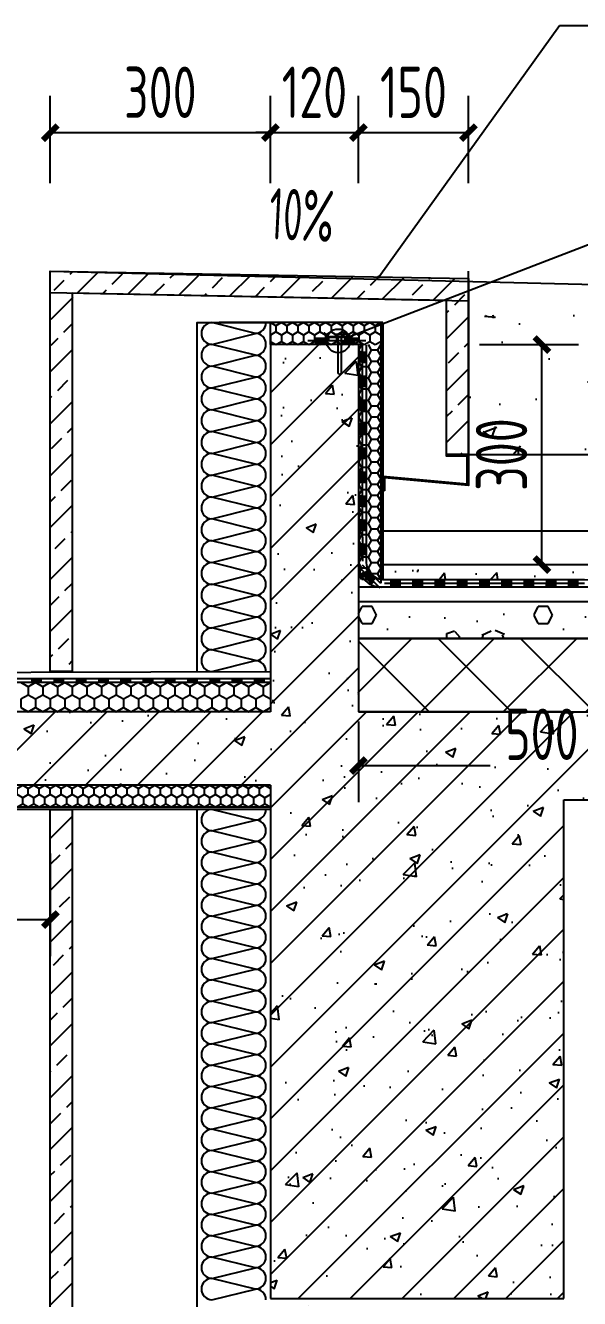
# Model space of a CAD drawing. Extents: x 198753 to 882193, y -399300 to 132460.
# Drawn here: x 396080 to 396835, y 20766 to 22502 of the extents above; entities that cross this region are included whole.
import ezdxf

# ---------------------------------------------------------------- set-up
doc = ezdxf.new("R2010")
doc.units = 0
doc.header["$LTSCALE"] = 1000
doc.header["$MEASUREMENT"] = 0
doc.linetypes.add('109-34 轴网$0$L1$0$$AUDIT_BAD_LTYPE1', pattern=[0])
doc.linetypes.add('DASH', pattern=[0.35, 0.25, -0.1])
for name, color, linetype in [('01-标注_尺寸', 124, 'Continuous'), ('01-标注_符号', 200, 'Continuous'), ('02-TEXT_标注', 130, 'Continuous'), ('05-填充_156', 156, 'Continuous'), ('05-填充_天正', 26, 'Continuous'), ('A-D-金属剖线', 200, 'Continuous'), ('A-O_屋面', 201, 'Continuous'), ('A-O_防水层', 222, 'Continuous'), ('A-SUR_保温', 222, 'Continuous'), ('A_STR-砼墙', 51, 'Continuous'), ('A_STR-砼柱', 51, 'Continuous'), ('D_石材', 111, 'Continuous'), ('D_石材E', 114, 'Continuous'), ('构造物', 145, 'Continuous')]:
    doc.layers.add(name, color=color, linetype=linetype)
doc.styles.add('_TCH_DIM', font='ROS1', dxfattribs={"width": 0.8, "bigfont": 'JD'})
doc.styles.add('_TCH_DIM_T3', font='ROS1', dxfattribs={"width": 0.8, "bigfont": 'JD'})
doc.dimstyles.new('_TCH_ARCH&&20', dxfattribs={"dimtxt": 70, "dimasz": 20, "dimexe": 50, "dimexo": 60, "dimgap": 20, "dimtad": 1, "dimdec": 0, "dimzin": 0, "dimdsep": 46, "dimtxsty": '_TCH_DIM_T3', "dimblk": 'ARCHTICK', "dimcen": 0.09, "dimclrt": 4, "dimazin": 2, "dimtfac": 1, "dimtdec": 0, "dimtix": 1, "dimtmove": 2, "dimatfit": 3, "dimfxl": 0, "dimtolj": 1, "dimtzin": 0, "dimarcsym": 0})
pattern_1 = [(45, (0, 0), (-35.355339, 35.355339), []), (50, (0, 0), (143.452037, -12.550427), [15, -165]), (355, (0, 0), (-27.750267, 150.438427), [12, -132]), (100.4514, (11.95, -1.05), (115.701876, 137.88791), [12.74804, -140.22842]), (46.1842, (0, 40), (213.44821, -33.1038), [22.5, -247.5]), (96.6356, (17.79, 37.24), (186.93254, 194.82357), [19.12206, -210.3426]), (351.1842, (0, 40), (186.93239, 194.82372), [18, -198]), (21, (20, 30), (119.38141, -80.523778), [15, -165]), (326, (20, 30), (48.663066, 145.03001), [12, -132]), (71.4514, (29.95, 23.29), (168.044526, 64.5061), [12.74804, -140.22842]), (37.5, (0, 0), (2.431971, 66.578771), [0, -130.4, 0, -134, 0, -132.5]), (7.5, (0, 0), (52.613907, 78.882342), [0, -76.4, 0, -127.4, 0, -50.5]), (327.5, (-44.6, 0), (106.764487, -4.510974), [0, -50, 0, -156, 0, -207]), (317.5, (-64.6, 0), (116.637234, 20.020996), [0, -65, 0, -103.6, 0, -147])]

# ---------------------------------------------------------------- blocks, each defined once
blk = doc.blocks.new('A$C1C2A6847')
for p, q in [((52, 23.1), (55, 28.3)), ((52, 19.1), (55, 14)), ((55, 28.3), (55, 14))]:
    blk.add_line(p, q)
for points in [[(56, 42.1), (51, 37.1), (51, 5.1), (56, 0.1)], [(56.7, 41.4), (52, 36.7), (52, 26.6)], [(0, 21.1), (2, 23.1), (52, 23.1), (52, 19.1), (2, 19.1), (0, 21.1)], [(52, 25.6), (52, 16.6)], [(52, 15.6), (52, 5.6), (56.7, 0.9)]]:
    blk.add_lwpolyline(points)
for centre, start, end in [((56.4, 41.8), 315, 135), ((52, 26.1), 270, 90), ((52, 16.1), 270, 90), ((56.4, 0.5), 225, 45)]:
    blk.add_arc(centre, 0.5, start, end)
blk = doc.blocks.new('_ArchTick')
at = {"color": 0, "linetype": 'ByBlock', "const_width": 0.4}
blk.add_lwpolyline([(-0.5, -0.5), (0.5, 0.5)], dxfattribs=at)
blk = doc.blocks.new('*D2115')
at = {"layer": '01-标注_尺寸', "color": 0, "lineweight": -2, "transparency": 16777216}
for p, q in [((0, -13.3), (0, -123.3)), ((500, -13.3), (500, -123.3)), ((0, -73.3), (179.6, -73.3)), ((500, -73.3), (320.4, -73.3))]:
    blk.add_line(p, q, dxfattribs=at)
at = {"layer": 'Defpoints', "color": 0, "transparency": 16777216}
for p in [(0, 46.7), (500, 46.7), (500, -73.3)]:
    blk.add_point(p, dxfattribs=at)
at = {"layer": '01-标注_尺寸', "color": 0, "lineweight": -2, "transparency": 16777216, "xscale": 20, "yscale": 20, "zscale": 20, "rotation": 180}
blk.add_blockref('_ArchTick', (0, -73.3), dxfattribs=at)
at = {"layer": '01-标注_尺寸', "color": 0, "lineweight": -2, "transparency": 16777216, "xscale": 20, "yscale": 20, "zscale": 20}
blk.add_blockref('_ArchTick', (500, -73.3), dxfattribs=at)
at = {"layer": '01-标注_尺寸', "color": 4, "transparency": 16777216, "insert": (250, -30.6), "char_height": 70, "attachment_point": 5, "style": '_TCH_DIM_T3'}
blk.add_mtext('\\A1;500', dxfattribs=at)
blk = doc.blocks.new('$LinePat$防水层2')
at = {"color": 0}
blk.add_line((0, 0), (600, 0), dxfattribs=at)
blk.add_solid([(150, 0), (450, 0), (150, -100), (450, -100)], dxfattribs=at)
blk = doc.blocks.new('$LinePat$聚苯板')
at = {"color": 0}
for p, q in [((14.8, -8.6), (0, 0)), ((29.7, 0), (14.8, -8.6)), ((14.8, -25.7), (0, -34.3)), ((14.8, -8.6), (14.8, -25.7)), ((29.7, -34.3), (14.8, -25.7)), ((0, -34.3), (0, -51.4)), ((0, -51.4), (14.8, -60)), ((14.8, -60), (29.7, -51.4))]:
    blk.add_line(p, q, dxfattribs=at)
blk = doc.blocks.new('*D1500')
at = {"layer": '01-标注_尺寸', "color": 0, "lineweight": -2, "transparency": 16777216}
for p, q in [((396698.4, 22066.5), (396833.5, 22066.5)), ((396783.5, 21766.5), (396783.5, 22066.5)), ((396698.4, 21766.5), (396833.5, 21766.5))]:
    blk.add_line(p, q, dxfattribs=at)
at = {"layer": 'Defpoints', "color": 0, "transparency": 16777216}
for p in [(396638.4, 22066.5), (396783.5, 22066.5), (396638.4, 21766.5)]:
    blk.add_point(p, dxfattribs=at)
at = {"layer": '01-标注_尺寸', "color": 0, "lineweight": -2, "transparency": 16777216, "xscale": 20, "yscale": 20, "zscale": 20}
for p, rotation in [((396783.5, 22066.5), 90), ((396783.5, 21766.5), 270)]:
    blk.add_blockref('_ArchTick', p, dxfattribs=dict(at, rotation=rotation))
at = {"layer": '01-标注_尺寸', "color": 4, "transparency": 16777216, "insert": (396728.5, 21916.5), "char_height": 70, "attachment_point": 5, "rotation": 90, "style": '_TCH_DIM_T3'}
blk.add_mtext('\\A1;300', dxfattribs=at)
blk = doc.blocks.new('$LinePat$岩棉板')
at = {"color": 0}
for p, q in [((0, -17), (12, -67)), ((12, -67), (24, -17))]:
    blk.add_line(p, q, dxfattribs=at)
for centre, start, end in [((12, -17), 0, 180), ((0, -67), 270, 0), ((24, -67), 180, 270)]:
    blk.add_arc(centre, 12, start, end, dxfattribs=at)
at = {"layer": 'Defpoints'}
blk.add_point((0, 0.1), dxfattribs=at)
at = {"layer": 'Defpoints', "color": 0}
blk.add_point((24, -84), dxfattribs=at)
blk = doc.blocks.new('*D1501')
at = {"layer": '01-标注_尺寸', "color": 0, "lineweight": -2, "transparency": 16777216}
for p, q in [((396113.5, 22286.5), (396113.5, 22405.5)), ((396413.5, 22286.5), (396413.5, 22405.5)), ((396113.5, 22355.5), (396413.5, 22355.5))]:
    blk.add_line(p, q, dxfattribs=at)
at = {"layer": 'Defpoints', "color": 0, "transparency": 16777216}
for p in [(396413.5, 22355.5), (396113.5, 22226.5), (396413.5, 22226.5)]:
    blk.add_point(p, dxfattribs=at)
at = {"layer": '01-标注_尺寸', "color": 0, "lineweight": -2, "transparency": 16777216, "xscale": 20, "yscale": 20, "zscale": 20, "rotation": 180}
blk.add_blockref('_ArchTick', (396113.5, 22355.5), dxfattribs=at)
at = {"layer": '01-标注_尺寸', "color": 0, "lineweight": -2, "transparency": 16777216, "xscale": 20, "yscale": 20, "zscale": 20}
blk.add_blockref('_ArchTick', (396413.5, 22355.5), dxfattribs=at)
at = {"layer": '01-标注_尺寸', "color": 4, "transparency": 16777216, "insert": (396263.5, 22410.5), "char_height": 70, "attachment_point": 5, "style": '_TCH_DIM_T3'}
blk.add_mtext('\\A1;300', dxfattribs=at)
blk = doc.blocks.new('*D1502')
at = {"layer": '01-标注_尺寸', "color": 0, "lineweight": -2, "transparency": 16777216}
for p, q in [((396413.5, 22286.5), (396413.5, 22405.5)), ((396533.5, 22286.5), (396533.5, 22405.5)), ((396413.5, 22355.5), (396393.5, 22355.5)), ((396413.5, 22355.5), (396533.5, 22355.5)), ((396533.5, 22355.5), (396553.5, 22355.5))]:
    blk.add_line(p, q, dxfattribs=at)
at = {"layer": 'Defpoints', "color": 0, "transparency": 16777216}
for p in [(396533.5, 22355.5), (396413.5, 22226.5), (396533.5, 22226.5)]:
    blk.add_point(p, dxfattribs=at)
at = {"layer": '01-标注_尺寸', "color": 0, "lineweight": -2, "transparency": 16777216, "xscale": 20, "yscale": 20, "zscale": 20}
blk.add_blockref('_ArchTick', (396413.5, 22355.5), dxfattribs=at)
at = {"layer": '01-标注_尺寸', "color": 0, "lineweight": -2, "transparency": 16777216, "xscale": 20, "yscale": 20, "zscale": 20, "rotation": 180}
blk.add_blockref('_ArchTick', (396533.5, 22355.5), dxfattribs=at)
at = {"layer": '01-标注_尺寸', "color": 4, "transparency": 16777216, "insert": (396473.5, 22410.5), "char_height": 70, "attachment_point": 5, "style": '_TCH_DIM_T3'}
blk.add_mtext('\\A1;120', dxfattribs=at)
blk = doc.blocks.new('*D1503')
at = {"layer": '01-标注_尺寸', "color": 0, "lineweight": -2, "transparency": 16777216}
for p, q in [((396533.5, 22286.5), (396533.5, 22405.5)), ((396683.5, 22286.5), (396683.5, 22405.5)), ((396533.5, 22355.5), (396683.5, 22355.5))]:
    blk.add_line(p, q, dxfattribs=at)
at = {"layer": 'Defpoints', "color": 0, "transparency": 16777216}
for p in [(396683.5, 22355.5), (396533.5, 22226.5), (396683.5, 22226.5)]:
    blk.add_point(p, dxfattribs=at)
at = {"layer": '01-标注_尺寸', "color": 0, "lineweight": -2, "transparency": 16777216, "xscale": 20, "yscale": 20, "zscale": 20, "rotation": 180}
blk.add_blockref('_ArchTick', (396533.5, 22355.5), dxfattribs=at)
at = {"layer": '01-标注_尺寸', "color": 0, "lineweight": -2, "transparency": 16777216, "xscale": 20, "yscale": 20, "zscale": 20}
blk.add_blockref('_ArchTick', (396683.5, 22355.5), dxfattribs=at)
at = {"layer": '01-标注_尺寸', "color": 4, "transparency": 16777216, "insert": (396608.5, 22410.5), "char_height": 70, "attachment_point": 5, "style": '_TCH_DIM_T3'}
blk.add_mtext('\\A1;150', dxfattribs=at)
blk = doc.blocks.new('*D1504')
at = {"layer": '01-标注_尺寸', "color": 0, "lineweight": -2, "transparency": 16777216}
for p, q in [((395113.5, 21372.6), (395113.5, 21232.3)), ((396113.5, 21372.6), (396113.5, 21232.3)), ((395113.5, 21282.3), (396113.5, 21282.3))]:
    blk.add_line(p, q, dxfattribs=at)
at = {"layer": 'Defpoints', "color": 0, "transparency": 16777216}
for p in [(395113.5, 21432.6), (396113.5, 21432.6), (396113.5, 21282.3)]:
    blk.add_point(p, dxfattribs=at)
at = {"layer": '01-标注_尺寸', "color": 0, "lineweight": -2, "transparency": 16777216, "xscale": 20, "yscale": 20, "zscale": 20, "rotation": 180}
blk.add_blockref('_ArchTick', (395113.5, 21282.3), dxfattribs=at)
at = {"layer": '01-标注_尺寸', "color": 0, "lineweight": -2, "transparency": 16777216, "xscale": 20, "yscale": 20, "zscale": 20}
blk.add_blockref('_ArchTick', (396113.5, 21282.3), dxfattribs=at)
at = {"layer": '01-标注_尺寸', "color": 4, "transparency": 16777216, "insert": (395613.5, 21337.3), "char_height": 70, "attachment_point": 5, "style": '_TCH_DIM_T3'}
blk.add_mtext('\\A1;1000', dxfattribs=at)
blk = doc.blocks.new('dfsgfdgh')
at = {"transparency": 33554641}
h = blk.add_hatch(dxfattribs=at)
h.set_pattern_fill('ANSI37', color=26, scale=50)
h.set_pattern_definition([(45, (4580, -17100), (-56.1266, 56.1266), []), (135, (4580, -17100), (-56.1266, -56.1266), [])])
h.paths.add_polyline_path([(0, 0), (500, 0), (500, 100), (0, 100)])
at = {"color": 26}
blk.add_lwpolyline([(0, 0), (500, 0), (500, 100), (0, 100)], close=True, dxfattribs=at)
at = {"layer": '01-标注_尺寸'}
dim = blk.add_linear_dim(base=(500, -73.3), p1=(0, 46.7), p2=(500, 46.7), angle=360, dimstyle='_TCH_ARCH&&20', dxfattribs=at)
dim.commit()
dim.dimension.update_dxf_attribs({"geometry": '*D2115', "text_midpoint": (250, -30.6), "dimtype": 161})

msp = doc.modelspace()

# ---------------------------------------------------------------- hatches: boundary and pattern name
at = {"layer": '05-填充_156'}
h = msp.add_hatch(dxfattribs=at)
h.set_pattern_fill('AR-CONC', color=256, scale=100)
h.set_pattern_definition([(50, (155585.03, 315761.47), (182.18467, -15.939086), [19.05, -209.55]), (355, (155585.03, 315761.47), (-35.24283, 191.05664), [15.24, -167.64]), (100.451, (155600.22, 315760.14), (146.9425, 175.11669), [16.19, -178.09]), (46.1842, (155585.03, 315812.27), (271.07904, -42.04233), [28.575, -314.325]), (96.6356, (155607.62, 315808.77), (237.40423, 247.42556), [24.285, -267.135]), (351.184, (155585.03, 315812.27), (237.4046, 247.42512), [22.86, -251.46]), (21, (155610.43, 315799.57), (151.61488, -102.26552), [19.05, -209.55]), (326, (155610.43, 315799.57), (61.80203, 184.18797), [15.24, -167.64]), (71.4514, (155623.07, 315791.05), (213.41649, 81.92286), [16.19, -178.09]), (37.5, (155585.034, 315761.47), (3.088603, 84.555039), [0, -165.608, 0, -170.18, 0, -168.275]), (7.5, (155585.03, 315761.47), (66.819663, 100.180575), [0, -97.028, 0, -161.798, 0, -64.135]), (327.5, (155528.39, 315761.47), (135.590595, -5.728744), [0, -63.5, 0, -198.12, 0, -262.89]), (317.5, (155502.99, 315761.47), (148.12918, 25.42649), [0, -82.55, 0, -131.572, 0, -186.69])])
h.paths.add_polyline_path([(396683.5, 22106.5), (396683.5, 21916.5), (398142.4, 21916.5), (398142.4, 22106.5)])
at = {"layer": '05-填充_天正'}
h = msp.add_hatch(dxfattribs=at)
h.set_pattern_fill('天然石材', color=256, scale=10, style=0)
h.set_pattern_definition([(45, (346535.81, 4483.514), (-35.355353, 35.355353), []), (45, (346553.2, 4465.563), (-35.355353, 35.355353), [19.73685, -11.2782])])
h.paths.add_polyline_path([(396143.5, 21432.6), (396113.5, 21432.6), (396113.5, 19920), (396413.5, 19920), (396413.5, 19950), (396143.5, 19950)])
h.paths.add_polyline_path([(396113.5, 21630.6), (396143.5, 21630.6), (396144.5, 22136.5), (396653.5, 22126.5), (396653.5, 21916.5), (396683.5, 21916.5), (396683.5, 22156.5), (396114.8, 22166.5)])
h = msp.add_hatch(dxfattribs=at)
h.set_pattern_fill('钢筋混凝土', color=256, scale=20, style=0)
h.set_pattern_definition(pattern_1)
h.paths.add_polyline_path([(396413.5, 21565.6), (396533.5, 21565.6), (396533.5, 22066.5), (396413.5, 22066.5)])
h = msp.add_hatch(dxfattribs=at)
h.set_pattern_fill('钢筋混凝土', color=256, scale=20, style=0)
h.set_pattern_definition(pattern_1)
h.paths.add_polyline_path([(396413.5, 21465.6), (396413.5, 21565.6), (395113.5, 21565.6), (395113.5, 21465.6)])
h = msp.add_hatch(dxfattribs=at)
h.set_pattern_fill('钢筋混凝土', color=256, scale=20, style=0)
h.set_pattern_definition(pattern_1)
h.paths.add_polyline_path([(396413.5, 20765.6), (396813.5, 20765.6), (396813.5, 21565.6), (396413.5, 21565.6)])
h = msp.add_hatch(dxfattribs=at)
h.set_pattern_fill('钢筋混凝土', color=256, scale=20, style=0)
h.set_pattern_definition(pattern_1)
h.paths.add_polyline_path([(396813.5, 21565.6), (396813.5, 21445.6), (398143.5, 21445.6), (398143.5, 21565.6)])
at = {"layer": '05-填充_天正', "linetype": '109-34 轴网$0$L1$0$$AUDIT_BAD_LTYPE1'}
h = msp.add_hatch(dxfattribs=at)
h.set_pattern_fill('加气混凝土', color=256, scale=20, style=0)
h.set_pattern_definition([(0, (70.8, -73.2), (120, 240), [0, -240]), (0, (-69.6, -105.6), (120, 240), [0, -240]), (0, (8.4, -108), (120, 240), [0, -240]), (0, (93.6, -37.2), (120, 240), [0, -240]), (0, (-6, -120), (120, 240), [0, -240]), (0, (117.6, 114), (120, 240), [0, -240]), (0, (44.4, 94.8), (120, 240), [0, -240]), (0, (82.8, 64.8), (120, 240), [0, -240]), (0, (-112.8, 60), (120, 240), [0, -240]), (0, (4.8, 49.2), (120, 240), [0, -240]), (0, (-40.8, -12), (120, 240), [0, -240]), (0, (-38.4, -102), (120, 240), [0, -240]), (0, (51.6, -111.6), (120, 240), [0, -240]), (0, (117.6, -6), (120, 240), [0, -240]), (0, (-106.8, -43.2), (120, 240), [0, -240]), (0, (-86.4, -2.4), (120, 240), [0, -240]), (0, (7.2, -19.2), (120, 240), [0, -240]), (0, (-26.4, -54), (120, 240), [0, -240]), (0, (-45.6, 25.2), (120, 240), [0, -240]), (0, (-15.6, 115.2), (120, 240), [0, -240]), (0, (-97.2, -93.6), (120, 240), [0, -240]), (0, (34.8, 66), (120, 240), [0, -240]), (0, (-76.8, 69.6), (120, 240), [0, -240]), (0, (-96, 100.8), (120, 240), [0, -240]), (130.601294, (102.857, 38.857), (-599.99999337, 720.00000315), [10.53662, -4414.8444]), (18.434949, (85.714, 43.43), (599.9999978, 239.9999982), [10.8421, -1507.05116]), (90, (85.71, 33.14), (120, 240), [10.28571, -469.71426]), (161.565051, (96, 29.714), (-600.000003, 239.999982), [10.8421, -1507.05116]), (53.130102, (96, 29.714), (120, 240), [11.42857, -1188.5714]), (135, (105.14, -92.57), (-120.000015, 239.999984), [9.69746, -669.12504]), (45, (91.43, -92.57), (120, 239.999999), [9.69746, -669.12504]), (135, (98.286, -99.43), (-120.000015, 239.999984), [9.69746, -669.12504]), (45, (98.286, -99.43), (120, 239.999999), [9.69746, -669.12504]), (116.56505, (-10.29, 68.57), (-2e-05, 479.99999), [12.77753, -255.5506]), (180, (-16, 80), (-120, 240), [13.71429, -226.2857]), (63.43495, (-35.43, 68.57), (1e-06, 480), [12.77753, -255.5506]), (116.56505, (-29.71, 57.14), (-2e-05, 479.99999), [12.77753, -255.5506]), (0, (-29.71, 57.14), (120, 240), [13.71429, -226.2857]), (63.43495, (-16, 57.14), (1e-06, 480), [12.77753, -255.5506]), (107.102728, (80, -12.571), (-359.99998624, 1200.00000194), [15.54454, -6513.161]), (143.972626, (75.429, 2.286), (-2279.9999711, 1679.9999981), [15.54454, -3248.808]), (180, (62.86, 11.43), (-120, 240), [14.85714, -225.14284]), (36.0273733, (35.429, 2.286), (2279.99998315, 1679.9999819), [15.54454, -3248.808]), (71.565051, (30.857, -11.43), (360.000002, 1199.999998), [14.45613, -1503.43712]), (107.102728, (35.429, -26.286), (-359.99998624, 1200.00000194), [15.54454, -6513.161]), (143.972626, (48, -35.429), (-2279.9999711, 1679.9999981), [15.54454, -3248.808]), (0, (48, -35.43), (120, 240), [14.85714, -225.14284]), (36.0273733, (62.857, -35.429), (2279.99998315, 1679.9999819), [15.54454, -3248.808]), (71.565051, (75.43, -26.286), (360.000002, 1199.999998), [14.45613, -1503.43712]), (150.255118, (82.286, 99.43), (-360.0000009, 239.999997), [9.21401, -1925.72784]), (90, (74.29, 94.86), (120, 240), [9.14286, -470.8571]), (29.744881, (74.286, 94.857), (360.0000002, 239.9999989), [9.21401, -1925.72784]), (116.56505, (26.29, -70.86), (-2e-05, 479.99999), [12.77753, -255.5506]), (168.690067, (20.571, -59.429), (-1080.0000008, 239.999994), [11.6549, -2435.8742]), (41.185925, (0, -65.143), (2999.99998182, 2639.9999769), [12.14874, -5090.3208]), (90, (0, -76.57), (120, 240), [11.42857, -468.5714]), (138.814074, (9.143, -84.571), (-2999.99994668, 2640.0000168), [12.14874, -5090.3208]), (16.6992442, (9.143, -84.571), (3959.9999702, 1199.99998743), [11.93178, -4999.415]), (60.945396, (20.571, -81.143), (119.99999968, 239.99999788), [11.76643, -4930.1358]), (109.983106, (-74.286, 29.714), (-600.00000226, 1679.99999555), [13.3768, -5604.879]), (155.556045, (-78.857, 42.286), (-1560.00000595, 719.99998504), [13.8092, -5786.0526]), (24.4439547, (-104, 42.286), (1560.00000078, 719.99999654), [13.8092, -5786.0526]), (70.0168934, (-108.571, 29.714), (600.0000018, 1679.99999583), [13.3768, -5604.879]), (109.983106, (-104, 17.143), (-600.00000226, 1679.99999555), [13.3768, -5604.879]), (160.016893, (-91.429, 12.571), (-600.0000004, 239.9999891), [13.3768, -2795.751]), (19.9831065, (-91.429, 12.571), (599.9999967, 239.9999996), [13.3768, -2795.751]), (70.0168934, (-78.857, 17.143), (600.0000018, 1679.99999583), [13.3768, -5604.879]), (122.005383, (14.857, 8), (-120.0000161, 239.9999877), [10.7817, -2253.3736]), (18.434949, (-1.143, 13.714), (599.9999978, 239.9999982), [10.8421, -1507.05116]), (90, (-1.14, 3.43), (120, 240), [10.28571, -469.71426]), (161.565051, (9.143, 0), (-600.000003, 239.999982), [10.8421, -1507.05116]), (54.462322, (9.143, 0), (839.9999988, 1199.9999982), [9.83123, -4119.2846]), (116.56505, (-54.86, -50.29), (-2e-05, 479.99999), [12.77753, -255.5506]), (180, (-60.57, -38.86), (-120, 240), [12.57143, -227.42856]), (59.0362434, (-80, -50.286), (120.0000004, 239.9999988), [13.32789, -2785.5288]), (120.963756, (-73.143, -61.714), (-120.0000164, 239.999989), [13.32789, -2785.5288]), (0, (-73.14, -61.71), (120, 240), [12.57143, -227.42856]), (63.43495, (-60.57, -61.71), (1e-06, 480), [12.77753, -255.5506])])
h.paths.add_polyline_path([(396413.5, 20137.5), (396533.5, 20137.5), (396533.5, 20765.6), (396413.5, 20765.6)])
at = {"layer": 'A-SUR_保温'}
h = msp.add_hatch(dxfattribs=at)
h.set_pattern_fill('混凝土', color=26, scale=15)
h.set_pattern_definition([(50, (307008.98, 423888.6), (107.589027, -9.41282), [11.25, -123.75]), (355, (307008.98, 423888.6), (-20.8127, 112.82882), [9, -99]), (100.4514, (307017.95, 423887.82), (86.776407, 103.41593), [9.561029, -105.171317]), (46.1842, (307008.98, 423918.6), (160.086157, -24.827852), [16.875, -185.625]), (96.6356, (307022.32, 423916.54), (140.199406, 146.11768), [14.34154, -157.75695]), (351.1842, (307008.98, 423918.6), (140.19929, 146.11779), [13.5, -148.5]), (21, (307023.98, 423911.1), (89.536058, -60.392834), [11.25, -123.75]), (326, (307023.98, 423911.1), (36.4973, 108.772507), [9, -99]), (71.4514, (307031.44, 423906.07), (126.033394, 48.379575), [9.561029, -105.171317]), (37.5, (307008.98, 423888.604), (1.8239783, 49.934078), [0, -97.8, 0, -100.5, 0, -99.375]), (7.5, (307008.98, 423888.604), (39.4604306, 59.161757), [0, -57.3, 0, -95.55, 0, -37.875]), (327.5, (306975.53, 423888.604), (80.0733654, -3.3832308), [0, -37.5, 0, -117, 0, -155.25]), (317.5, (306960.53, 423888.604), (87.477925, 15.015747), [0, -48.75, 0, -77.7, 0, -110.25])])
h.paths.add_polyline_path([(398143.5, 21745.8), (398143.5, 21766.5), (396573.8, 21766.5), (396573.8, 21746)])
h = msp.add_hatch(dxfattribs=at)
h.set_pattern_fill('加气混凝土', color=26, scale=20)
h.set_pattern_definition([(0, (427238.52, 419715.4), (120, 240), [0, -240]), (0, (427098.12, 419683), (120, 240), [0, -240]), (0, (427176.12, 419680.6), (120, 240), [0, -240]), (0, (427261.32, 419751.4), (120, 240), [0, -240]), (0, (427161.72, 419668.6), (120, 240), [0, -240]), (0, (427285.32, 419902.6), (120, 240), [0, -240]), (0, (427212.12, 419883.4), (120, 240), [0, -240]), (0, (427250.52, 419853.4), (120, 240), [0, -240]), (0, (427054.92, 419848.6), (120, 240), [0, -240]), (0, (427172.52, 419837.8), (120, 240), [0, -240]), (0, (427126.92, 419776.6), (120, 240), [0, -240]), (0, (427129.32, 419686.6), (120, 240), [0, -240]), (0, (427219.32, 419677), (120, 240), [0, -240]), (0, (427285.32, 419782.6), (120, 240), [0, -240]), (0, (427060.92, 419745.4), (120, 240), [0, -240]), (0, (427081.32, 419786.2), (120, 240), [0, -240]), (0, (427174.92, 419769.4), (120, 240), [0, -240]), (0, (427141.32, 419734.6), (120, 240), [0, -240]), (0, (427122.12, 419813.8), (120, 240), [0, -240]), (0, (427152.12, 419903.8), (120, 240), [0, -240]), (0, (427070.52, 419695), (120, 240), [0, -240]), (0, (427202.52, 419854.6), (120, 240), [0, -240]), (0, (427090.92, 419858.2), (120, 240), [0, -240]), (0, (427071.72, 419889.4), (120, 240), [0, -240]), (130.601294, (427270.573, 419827.461), (-599.99999337, 720.00000315), [10.53662, -4414.8444]), (18.434949, (427253.43, 419832.033), (599.9999978, 239.9999982), [10.8421, -1507.05116]), (90, (427253.43, 419821.75), (120, 240), [10.28571, -469.71426]), (161.565051, (427263.716, 419818.32), (-600.000003, 239.999982), [10.8421, -1507.05116]), (53.130102, (427263.716, 419818.32), (120, 240), [11.42857, -1188.5714]), (135, (427272.86, 419696.03), (-120.000015, 239.999984), [9.69746, -669.12504]), (45, (427259.145, 419696.03), (120, 239.999999), [9.69746, -669.12504]), (135, (427266, 419689.176), (-120.000015, 239.999984), [9.69746, -669.12504]), (45, (427266, 419689.176), (120, 239.999999), [9.69746, -669.12504]), (116.56505, (427157.43, 419857.18), (-2e-05, 479.99999), [12.77753, -255.5506]), (180, (427151.72, 419868.6), (-120, 240), [13.71429, -226.2857]), (63.43495, (427132.29, 419857.18), (1e-06, 480), [12.77753, -255.5506]), (116.56505, (427138, 419845.75), (-2e-05, 479.99999), [12.77753, -255.5506]), (0, (427138, 419845.75), (120, 240), [13.71429, -226.2857]), (63.43495, (427151.72, 419845.75), (1e-06, 480), [12.77753, -255.5506]), (107.102728, (427247.716, 419776.033), (-359.99998624, 1200.00000194), [15.54454, -6513.161]), (143.972626, (427243.145, 419790.89), (-2279.9999711, 1679.9999981), [15.54454, -3248.808]), (180, (427230.57, 419800.03), (-120, 240), [14.85714, -225.14284]), (36.0273733, (427203.145, 419790.89), (2279.99998315, 1679.9999819), [15.54454, -3248.808]), (71.565051, (427198.573, 419777.176), (360.000002, 1199.999998), [14.45613, -1503.43712]), (107.102728, (427203.145, 419762.319), (-359.99998624, 1200.00000194), [15.54454, -6513.161]), (143.972626, (427215.716, 419753.176), (-2279.9999711, 1679.9999981), [15.54454, -3248.808]), (0, (427215.72, 419753.18), (120, 240), [14.85714, -225.14284]), (36.0273733, (427230.573, 419753.176), (2279.99998315, 1679.9999819), [15.54454, -3248.808]), (71.565051, (427243.145, 419762.32), (360.000002, 1199.999998), [14.45613, -1503.43712]), (150.255118, (427250.002, 419888.033), (-360.0000009, 239.999997), [9.21401, -1925.72784]), (90, (427242, 419883.46), (120, 240), [9.14286, -470.8571]), (29.744881, (427242.002, 419883.46), (360.0000002, 239.9999989), [9.21401, -1925.72784]), (116.56505, (427194, 419717.75), (-2e-05, 479.99999), [12.77753, -255.5506]), (168.690067, (427188.288, 419729.176), (-1080.0000008, 239.999994), [11.6549, -2435.8742]), (41.185925, (427167.716, 419723.461), (2999.99998182, 2639.9999769), [12.14874, -5090.3208]), (90, (427167.72, 419712.03), (120, 240), [11.42857, -468.5714]), (138.814074, (427176.859, 419704.033), (-2999.99994668, 2640.0000168), [12.14874, -5090.3208]), (16.6992442, (427176.859, 419704.033), (3959.9999702, 1199.99998743), [11.93178, -4999.415]), (60.945396, (427188.288, 419707.461), (119.99999968, 239.99999788), [11.76643, -4930.1358]), (109.983106, (427093.431, 419818.319), (-600.00000226, 1679.99999555), [13.3768, -5604.879]), (155.556045, (427088.859, 419830.89), (-1560.00000595, 719.99998504), [13.8092, -5786.0526]), (24.4439547, (427063.716, 419830.89), (1560.00000078, 719.99999654), [13.8092, -5786.0526]), (70.0168934, (427059.145, 419818.319), (600.0000018, 1679.99999583), [13.3768, -5604.879]), (109.983106, (427063.716, 419805.747), (-600.00000226, 1679.99999555), [13.3768, -5604.879]), (160.016893, (427076.288, 419801.176), (-600.0000004, 239.9999891), [13.3768, -2795.751]), (19.9831065, (427076.288, 419801.176), (599.9999967, 239.9999996), [13.3768, -2795.751]), (70.0168934, (427088.859, 419805.747), (600.0000018, 1679.99999583), [13.3768, -5604.879]), (122.005383, (427182.573, 419796.604), (-120.0000161, 239.9999877), [10.78169, -2253.3736]), (18.434949, (427166.573, 419802.32), (599.9999978, 239.9999982), [10.8421, -1507.05116]), (90, (427166.57, 419792.03), (120, 240), [10.28571, -469.71426]), (161.565051, (427176.86, 419788.604), (-600.000003, 239.999982), [10.8421, -1507.05116]), (54.462322, (427176.859, 419788.604), (839.9999988, 1199.9999982), [9.83123, -4119.2846]), (116.56505, (427112.86, 419738.32), (-2e-05, 479.99999), [12.77753, -255.5506]), (180, (427107.14, 419749.75), (-120, 240), [12.57143, -227.42856]), (59.0362434, (427087.716, 419738.319), (120.0000004, 239.9999988), [13.32789, -2785.5288]), (120.963756, (427094.573, 419726.89), (-120.0000164, 239.999989), [13.32789, -2785.5288]), (0, (427094.57, 419726.9), (120, 240), [12.57143, -227.42856]), (63.43495, (427107.14, 419726.9), (1e-06, 480), [12.77753, -255.5506])])
h.paths.add_polyline_path([(398143.5, 21672.6), (398143.5, 21715.7), (396533.5, 21715.9), (396533.5, 21666.1)])

# ---------------------------------------------------------------- linework, layer by layer
msp.add_line((396313.5, 21465.6), (396413.5, 21465.6))
at = {"layer": '01-标注_符号'}
for p, q in [((396561.6, 22159.4), (396807.7, 22501.7)), ((396807.7, 22501.7), (397269.5, 22501.7)), ((396521.1, 22077.3), (396888.1, 22218.8)), ((396565.8, 21812.7), (396769.7, 21812.7)), ((396769.7, 21812.7), (397000.2, 21812.7))]:
    msp.add_line(p, q, dxfattribs=at)
msp.add_lwpolyline([(396341.1, 22192.6, 0, 0, 0), (396499.7, 22184.9, 16, 0, 0), (396559.7, 22182, 0, 0, 0)], format="xyseb", dxfattribs=at)
for centre, radius in [((396561.1, 22158.7), 0.876), ((396505.9, 22071.5), 16.2)]:
    msp.add_circle(centre, radius, dxfattribs=at)
at = {"layer": 'A-D-金属剖线'}
msp.add_lwpolyline([(396568.8, 21867), (396566.8, 21867), (396566.8, 21887), (396681.5, 21876.7), (396681.5, 21914.5), (396653.5, 21914.5), (396653.5, 21916.5), (396683.5, 21916.5), (396683.5, 21874.5), (396568.8, 21884.8), (396568.8, 21867)], dxfattribs=at)
at = {"layer": 'A-O_屋面'}
for p, q in [((396566.8, 21766.5), (398144.6, 21766.5)), ((396533.8, 21736.1), (398143.9, 21735.5)), ((396533.5, 21716.1), (398143.6, 21715.5)), ((396533.5, 21665.5), (398143.6, 21665.5))]:
    msp.add_line(p, q, dxfattribs=at)
for points in [[(396566.8, 22096.5), (396566.8, 21746.1)], [(395107.5, 21611.6), (395107.5, 21617.1), (396413.5, 21620.6)], [(396413.5, 21432.6), (395108.5, 21432.6)]]:
    msp.add_lwpolyline(points, dxfattribs=at)
at = {"layer": 'A-O_防水层'}
for p, q in [((396413.5, 21610.6), (395113.5, 21610.6)), ((396413.5, 21605.6), (395113.5, 21605.6))]:
    msp.add_line(p, q, dxfattribs=at)
for points in [[(396543.8, 22065.6), (396543.8, 21771.1, 0.414214), (396568.8, 21746.1), (398144, 21745.5)], [(396533.8, 21856.5), (396533.8, 21771.1, 0.49936), (396568.8, 21736.1), (398143.9, 21735.5)]]:
    msp.add_lwpolyline(points, format="xyb", dxfattribs=at)
at = {"layer": 'A-SUR_保温'}
msp.add_line((396413.5, 22066.5), (396413.5, 22096.5), dxfattribs=at)
at = {"layer": 'A-SUR_保温', "color": 26}
msp.add_line((396563.8, 22096.5), (396563.8, 21741.1), dxfattribs=at)
at = {"layer": 'A-SUR_保温'}
for points in [[(396313.5, 21620.6), (396313.5, 22096.5), (396413.5, 22096.5)], [(396566.8, 22096.5), (396343.5, 22096.5)], [(396413.5, 19950), (396313.5, 19950), (396313.5, 21432.6)]]:
    msp.add_lwpolyline(points, dxfattribs=at)
at = {"layer": 'A-SUR_保温', "color": 26}
msp.add_lwpolyline([(396413.5, 21435.6), (395108.5, 21435.6)], dxfattribs=at)
at = {"layer": 'A_STR-砼墙'}
for p, q in [((396413.5, 22066.5), (396413.5, 21565.6)), ((396533.5, 22066.5), (396413.5, 22066.5)), ((396533.5, 22066.5), (396533.5, 21565.6)), ((396413.5, 21565.6), (395113.5, 21565.6)), ((396813.5, 21565.6), (398143.5, 21565.6)), ((396413.5, 21465.6), (395113.5, 21465.6)), ((396813.5, 21445.6), (398143.5, 21445.6))]:
    msp.add_line(p, q, dxfattribs=at)
at = {"layer": 'A_STR-砼柱'}
for p, q in [((396813.5, 21565.6), (396533.5, 21565.6)), ((396413.5, 21465.6), (396413.5, 20765.6)), ((396813.5, 20765.6), (396813.5, 21445.6)), ((396413.5, 20765.6), (396813.5, 20765.6))]:
    msp.add_line(p, q, dxfattribs=at)
at = {"layer": 'D_石材'}
msp.add_line((396683.5, 22125.9), (396113.5, 22137.1), dxfattribs=at)
for points in [[(396143.5, 21620.6), (396113.5, 21620.6), (396113.5, 22166.5), (396683.5, 22156.5), (396683.5, 21916.5), (396653.5, 21916.5), (396653.5, 22126.5), (396143.5, 22136.5)], [(396143.5, 21432.6), (396143.5, 19950), (396413.5, 19950), (396413.5, 19920), (396113.5, 19920), (396113.5, 21432.6)]]:
    msp.add_lwpolyline(points, close=True, dxfattribs=at)
at = {"layer": 'D_石材E'}
for p, q in [((396113.5, 22166.5), (398142.4, 22116.5)), ((396683.5, 21916.5), (396683.5, 22166.5)), ((396683.5, 21916.5), (398142.4, 21916.5))]:
    msp.add_line(p, q, dxfattribs=at)

# ---------------------------------------------------------------- block references
at = {"layer": 'A-O_防水层', "yscale": 0.05, "zscale": 0.05}
for p, xscale, rotation in [((396504, 22071.5), 0.06590980747457555, 180), ((396501.5, 22066.5), 0.06174314080790888, 180), ((396538.5, 22066.5), 0.06174314080790888, 180), ((396543.5, 22071.5), 0.06590980747457555, 180), ((396538.5, 22066.5), 0.05470845716735444, 270.0562095064802), ((396543.8, 22065.6), 0.0545341267934196, 270.0000000026727), ((396538.6, 22033.7), 0.05470845716735444, 270.0562095064802), ((396543.8, 22032.8), 0.0545341267934196, 270.0000000026727), ((396538.6, 22000.9), 0.05470845716735444, 270.0562095064802), ((396543.8, 22000.1), 0.0545341267934196, 270.0000000026727), ((396538.6, 21968), 0.05470845716735444, 270.0562095064802), ((396543.8, 21967.4), 0.0545341267934196, 270.0000000026727), ((396538.6, 21935.2), 0.05470845716735444, 270.0562095064802), ((396543.8, 21934.7), 0.0545341267934196, 270.0000000026727), ((396538.7, 21902.4), 0.05470845716735444, 270.0562095064802), ((396543.8, 21902), 0.0545341267934196, 270.0000000026727), ((396538.7, 21869.6), 0.05470845716735444, 270.0562095064802), ((396543.8, 21869.2), 0.0545341267934196, 270.0000000026727), ((396538.7, 21836.7), 0.05470845716735444, 270.0562095064802), ((396543.8, 21836.5), 0.0545341267934196, 270.0000000026727), ((396538.8, 21803.9), 0.05470845716735444, 270.0562095064802), ((396543.8, 21803.8), 0.0545341267934196, 270.0000000026727), ((396532.6, 21764.9), 0.07071067811865477, 315), ((396538.6, 21765.9), 0.05892556509887897, 315), ((396568.8, 21746.1), 0.05048550329985482, 359.9780935677491), ((396568.8, 21741.1), 0.05048334911008595, 359.9794088033512), ((396599.1, 21746.1), 0.05048550329985482, 359.9780935677491), ((396599.1, 21741.1), 0.05048334911008595, 359.9794088033512), ((396629.4, 21746.1), 0.05048550329985482, 359.9780935677491), ((396629.4, 21741.1), 0.05048334911008595, 359.9794088033512), ((396659.7, 21746), 0.05048550329985482, 359.9780935677491), ((396659.7, 21741), 0.05048334911008595, 359.9794088033512), ((396690, 21746), 0.05048550329985482, 359.9780935677491), ((396690, 21741), 0.05048334911008595, 359.9794088033512), ((396720.3, 21746), 0.05048550329985482, 359.9780935677491), ((396720.3, 21741), 0.05048334911008595, 359.9794088033512), ((396750.6, 21746), 0.05048550329985482, 359.9780935677491), ((396750.6, 21741), 0.05048334911008595, 359.9794088033512), ((396780.9, 21746), 0.05048550329985482, 359.9780935677491), ((396780.8, 21741), 0.05048334911008595, 359.9794088033512), ((396811.1, 21746), 0.05048550329985482, 359.9780935677491), ((396811.1, 21741), 0.05048334911008595, 359.9794088033512), ((396110, 21605.6), 0.05058139534884172, 179.9999999999957), ((396140.4, 21605.6), 0.05058139534884172, 179.9999999999957), ((396170.7, 21605.6), 0.05058139534884172, 179.9999999999957), ((396201.1, 21605.6), 0.05058139534884172, 179.9999999999957), ((396231.4, 21605.6), 0.05058139534884172, 179.9999999999957), ((396261.8, 21605.6), 0.05058139534884172, 179.9999999999957), ((396292.1, 21605.6), 0.05058139534884172, 179.9999999999957), ((396322.5, 21605.6), 0.05058139534884172, 179.9999999999957), ((396352.8, 21605.6), 0.05058139534884172, 179.9999999999957), ((396383.2, 21605.6), 0.05058139534884172, 179.9999999999957), ((396413.5, 21605.6), 0.05058139534884172, 179.9999999999957)]:
    msp.add_blockref('$LinePat$防水层2', p, dxfattribs=dict(at, xscale=xscale, rotation=rotation))
at = {"layer": 'A-SUR_保温', "yscale": 1.188379012465143, "zscale": 1.188379012465143}
for p, xscale, rotation in [((396313.5, 22066.8), 1.239430316396262, 90.00000000024525), ((396313.5, 22037), 1.239430316396262, 90.00000000024525), ((396313.5, 22007.3), 1.239430316396262, 90.00000000024525), ((396313.5, 21977.5), 1.239430316396262, 90.00000000024525), ((396313.5, 21947.8), 1.239430316396262, 90.00000000024525), ((396313.5, 21918), 1.239430316396262, 90.00000000024525), ((396313.5, 21888.3), 1.239430316396262, 90.00000000024525), ((396313.5, 21858.5), 1.239430316396262, 90.00000000024525), ((396313.5, 21828.8), 1.239430316396262, 90.00000000024525), ((396313.5, 21799), 1.239430316396262, 90.00000000024525), ((396313.5, 21769.3), 1.239430316396262, 90.00000000024525), ((396313.5, 21739.5), 1.239430316396262, 90.00000000024525), ((396313.5, 21709.8), 1.239430316396262, 90.00000000024525), ((396313.5, 21680.1), 1.239430316396262, 90.00000000024525), ((396313.5, 21650.3), 1.239430316396262, 90.00000000024525), ((396313.5, 21620.6), 1.239430316396262, 90.00000000024525), ((396313.5, 21403.5), 1.211244015534967, 90.00000000008997), ((396313.5, 21374.4), 1.211244015534967, 90.00000000008997), ((396313.5, 21345.4), 1.211244015534967, 90.00000000008997), ((396313.5, 21316.3), 1.211244015534967, 90.00000000008997), ((396313.5, 21287.2), 1.211244015534967, 90.00000000008997), ((396313.5, 21258.1), 1.211244015534967, 90.00000000008997), ((396313.5, 21229.1), 1.211244015534967, 90.00000000008997), ((396313.5, 21200), 1.211244015534967, 90.00000000008997), ((396313.5, 21170.9), 1.211244015534967, 90.00000000008997), ((396313.5, 21141.9), 1.211244015534967, 90.00000000008997), ((396313.5, 21112.8), 1.211244015534967, 90.00000000008997), ((396313.5, 21083.7), 1.211244015534967, 90.00000000008997), ((396313.5, 21054.7), 1.211244015534967, 90.00000000008997), ((396313.5, 21025.6), 1.211244015534967, 90.00000000008997), ((396313.5, 20996.5), 1.211244015534967, 90.00000000008997), ((396313.5, 20967.4), 1.211244015534967, 90.00000000008997), ((396313.5, 20938.4), 1.211244015534967, 90.00000000008997), ((396313.5, 20909.3), 1.211244015534967, 90.00000000008997), ((396313.5, 20880.2), 1.211244015534967, 90.00000000008997), ((396313.5, 20851.2), 1.211244015534967, 90.00000000008997), ((396313.5, 20822.1), 1.211244015534967, 90.00000000008997), ((396313.5, 20793), 1.211244015534967, 90.00000000008997), ((396313.5, 20764), 1.211244015534967, 90.00000000008997)]:
    msp.add_blockref('$LinePat$岩棉板', p, dxfattribs=dict(at, xscale=xscale, rotation=rotation))
at = {"layer": 'A-SUR_保温', "color": 26}
for p, xscale, yscale, zscale, rotation in [((396413.5, 22096.5), 0.506157579010709, 0.5, 0.5, 1.443928425395512e-08), ((396428.5, 22096.5), 0.506157579010709, 0.5, 0.5, 1.443928425395512e-08), ((396443.6, 22096.5), 0.506157579010709, 0.5, 0.5, 1.443928425395512e-08), ((396458.6, 22096.5), 0.506157579010709, 0.5, 0.5, 1.443928425395512e-08), ((396473.6, 22096.5), 0.506157579010709, 0.5, 0.5, 1.443928425395512e-08), ((396488.7, 22096.5), 0.506157579010709, 0.5, 0.5, 1.443928425395512e-08), ((396503.7, 22096.5), 0.506157579010709, 0.5, 0.5, 1.443928425395512e-08), ((396518.7, 22096.5), 0.506157579010709, 0.5, 0.5, 1.443928425395512e-08), ((396533.8, 22096.5), 0.506157579010709, 0.5, 0.5, 1.443928425395512e-08), ((396548.8, 22096.5), 0.506157579010709, 0.5, 0.5, 1.443928425395512e-08), ((396563.8, 22051.2), -0.5138053070501993, 0.5, 0.5, 269.9999999935459), ((396563.8, 22036), -0.5138053070501993, 0.5, 0.5, 269.9999999935459), ((396563.8, 22020.7), -0.5138053070501993, 0.5, 0.5, 269.9999999935459), ((396563.8, 22005.5), -0.5138053070501993, 0.5, 0.5, 269.9999999935459), ((396563.8, 21990.2), -0.5138053070501993, 0.5, 0.5, 269.9999999935459), ((396563.8, 21975), -0.5138053070501993, 0.5, 0.5, 269.9999999935459), ((396563.8, 21959.7), -0.5138053070501993, 0.5, 0.5, 269.9999999935459), ((396563.8, 21944.5), -0.5138053070501993, 0.5, 0.5, 269.9999999935459), ((396563.8, 21929.2), -0.5138053070501993, 0.5, 0.5, 269.9999999935459), ((396563.8, 21913.9), -0.5138053070501993, 0.5, 0.5, 269.9999999935459), ((396563.8, 21898.7), -0.5138053070501993, 0.5, 0.5, 269.9999999935459), ((396563.8, 21883.4), -0.5138053070501993, 0.5, 0.5, 269.9999999935459), ((396563.8, 21868.2), -0.5138053070501993, 0.5, 0.5, 269.9999999935459), ((396563.8, 21852.9), -0.5138053070501993, 0.5, 0.5, 269.9999999935459), ((396563.8, 21837.7), -0.5138053070501993, 0.5, 0.5, 269.9999999935459), ((396563.8, 21822.4), -0.5138053070501993, 0.5, 0.5, 269.9999999935459), ((396563.8, 21807.2), -0.5138053070501993, 0.5, 0.5, 269.9999999935459), ((396563.8, 21791.9), -0.5138053070501993, 0.5, 0.5, 269.9999999935459), ((396563.8, 21776.6), -0.5138053070501993, 0.5, 0.5, 269.9999999935459), ((396563.8, 21761.4), -0.5138053070501993, 0.5, 0.5, 269.9999999935459), ((396563.8, 21746.1), -0.5138053070501993, 0.5, 0.5, 269.9999999935459), ((396073.5, 21605.6), 0.6735753140546443, 0.6666666666666666, 0.6666666666666666, 359.9999999999996), ((396093.5, 21605.6), 0.6735753140546443, 0.6666666666666666, 0.6666666666666666, 359.9999999999996), ((396113.5, 21605.6), 0.6735753140546443, 0.6666666666666666, 0.6666666666666666, 359.9999999999996), ((396133.5, 21605.6), 0.6735753140546443, 0.6666666666666666, 0.6666666666666666, 359.9999999999996), ((396153.5, 21605.6), 0.6735753140546443, 0.6666666666666666, 0.6666666666666666, 359.9999999999996), ((396173.5, 21605.6), 0.6735753140546443, 0.6666666666666666, 0.6666666666666666, 359.9999999999996), ((396193.5, 21605.6), 0.6735753140546443, 0.6666666666666666, 0.6666666666666666, 359.9999999999996), ((396213.5, 21605.6), 0.6735753140546443, 0.6666666666666666, 0.6666666666666666, 359.9999999999996), ((396233.5, 21605.6), 0.6735753140546443, 0.6666666666666666, 0.6666666666666666, 359.9999999999996), ((396253.5, 21605.6), 0.6735753140546443, 0.6666666666666666, 0.6666666666666666, 359.9999999999996), ((396273.5, 21605.6), 0.6735753140546443, 0.6666666666666666, 0.6666666666666666, 359.9999999999996), ((396293.5, 21605.6), 0.6735753140546443, 0.6666666666666666, 0.6666666666666666, 359.9999999999996), ((396313.5, 21605.6), 0.6735753140546443, 0.6666666666666666, 0.6666666666666666, 359.9999999999996), ((396333.5, 21605.6), 0.6735753140546443, 0.6666666666666666, 0.6666666666666666, 359.9999999999996), ((396353.5, 21605.6), 0.6735753140546443, 0.6666666666666666, 0.6666666666666666, 359.9999999999996), ((396373.5, 21605.6), 0.6735753140546443, 0.6666666666666666, 0.6666666666666666, 359.9999999999996), ((396393.5, 21605.6), 0.6735753140546443, 0.6666666666666666, 0.6666666666666666, 359.9999999999996), ((396068.5, 21435.6), -0.5051814855406451, 0.5, 0.5, 179.9999999999986), ((396083.5, 21435.6), -0.5051814855406451, 0.5, 0.5, 179.9999999999986), ((396098.5, 21435.6), -0.5051814855406451, 0.5, 0.5, 179.9999999999986), ((396113.5, 21435.6), -0.5051814855406451, 0.5, 0.5, 179.9999999999986), ((396128.5, 21435.6), -0.5051814855406451, 0.5, 0.5, 179.9999999999986), ((396143.5, 21435.6), -0.5051814855406451, 0.5, 0.5, 179.9999999999986), ((396158.5, 21435.6), -0.5051814855406451, 0.5, 0.5, 179.9999999999986), ((396173.5, 21435.6), -0.5051814855406451, 0.5, 0.5, 179.9999999999986), ((396188.5, 21435.6), -0.5051814855406451, 0.5, 0.5, 179.9999999999986), ((396203.5, 21435.6), -0.5051814855406451, 0.5, 0.5, 179.9999999999986), ((396218.5, 21435.6), -0.5051814855406451, 0.5, 0.5, 179.9999999999986), ((396233.5, 21435.6), -0.5051814855406451, 0.5, 0.5, 179.9999999999986), ((396248.5, 21435.6), -0.5051814855406451, 0.5, 0.5, 179.9999999999986), ((396263.5, 21435.6), -0.5051814855406451, 0.5, 0.5, 179.9999999999986), ((396278.5, 21435.6), -0.5051814855406451, 0.5, 0.5, 179.9999999999986), ((396293.5, 21435.6), -0.5051814855406451, 0.5, 0.5, 179.9999999999986), ((396308.5, 21435.6), -0.5051814855406451, 0.5, 0.5, 179.9999999999986), ((396323.5, 21435.6), -0.5051814855406451, 0.5, 0.5, 179.9999999999986), ((396338.5, 21435.6), -0.5051814855406451, 0.5, 0.5, 179.9999999999986), ((396353.5, 21435.6), -0.5051814855406451, 0.5, 0.5, 179.9999999999986), ((396368.5, 21435.6), -0.5051814855406451, 0.5, 0.5, 179.9999999999986), ((396383.5, 21435.6), -0.5051814855406451, 0.5, 0.5, 179.9999999999986), ((396398.5, 21435.6), -0.5051814855406451, 0.5, 0.5, 179.9999999999986)]:
    msp.add_blockref('$LinePat$聚苯板', p, dxfattribs=dict(at, xscale=xscale, yscale=yscale, zscale=zscale, rotation=rotation))
msp.add_blockref('dfsgfdgh', (396533.5, 21565.6), dxfattribs=at)
at = {"layer": '构造物', "linetype": 'DASH', "ltscale": 0.2, "rotation": 90}
msp.add_blockref('A$C1C2A6847', (396529.1, 22025.5), dxfattribs=at)

# ---------------------------------------------------------------- texts
at = {"layer": '02-TEXT_标注', "style": '_TCH_DIM', "width": 0.64}
msp.add_text('10%', height=70, rotation=357.2334, dxfattribs=at).set_placement((396410.4, 22210.3))

# ---------------------------------------------------------------- dimensions: what is measured, and where the dimension line sits
at = {"layer": '01-标注_尺寸'}
for p1, p2, distance, picture, middle in [((396113.5, 22226.5), (396413.5, 22226.5), 129, '*D1501', (396263.5, 22410.5)), ((396413.5, 22226.5), (396533.5, 22226.5), 129, '*D1502', (396473.5, 22410.5)), ((396533.5, 22226.5), (396683.5, 22226.5), 129, '*D1503', (396608.5, 22410.5)), ((396638.4, 21766.5), (396638.4, 22066.5), -145.1, '*D1500', (396728.5, 21916.5)), ((395113.5, 21432.6), (396113.5, 21432.6), -150.2, '*D1504', (395613.5, 21337.3))]:
    dim = msp.add_aligned_dim(p1=p1, p2=p2, distance=distance, dimstyle='_TCH_ARCH&&20', dxfattribs=at)
    dim.commit()
    dim.dimension.update_dxf_attribs({"geometry": picture, "text_midpoint": middle})

doc.saveas('drawing.dxf')
